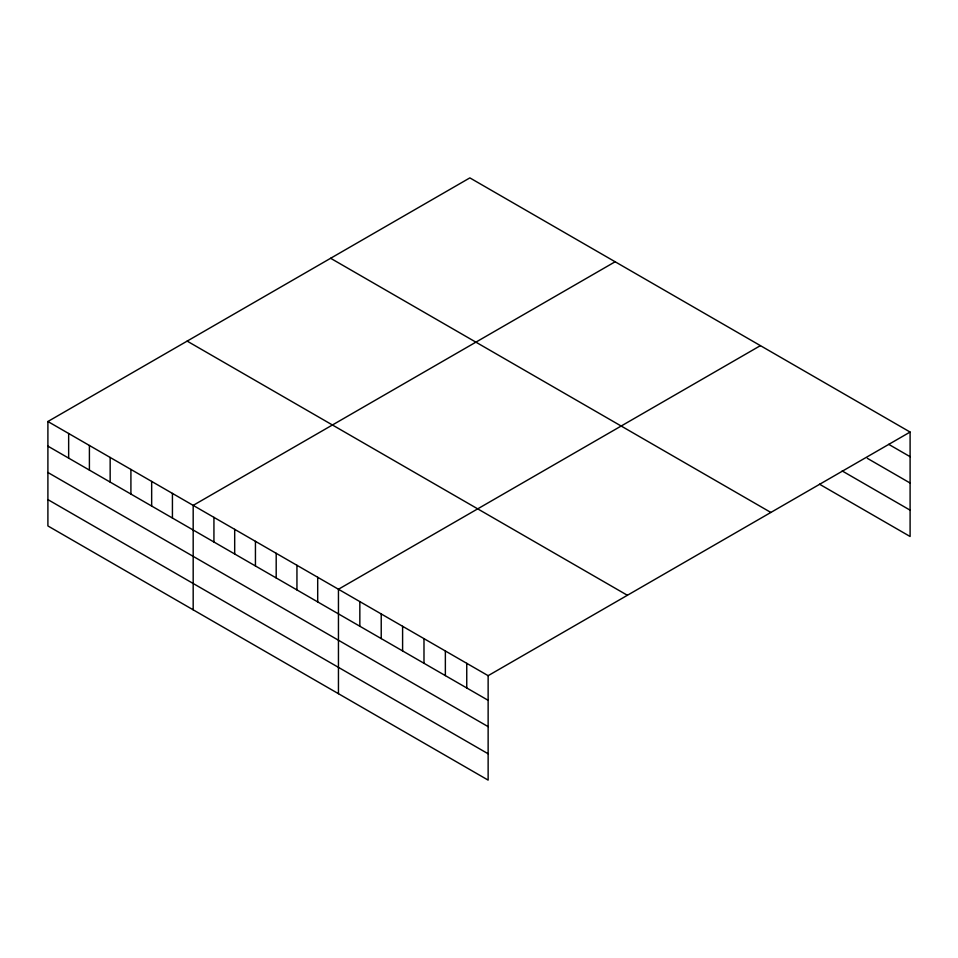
<?xml version="1.0" encoding="UTF-8"?>
<svg xmlns="http://www.w3.org/2000/svg" width="958" height="958" viewBox="0 0 958 958"><rect width="100%" height="100%" fill="white"/><g stroke="black" fill="none" stroke-linecap="round" stroke-linejoin="round"><path stroke-width="1.44" d="M910.1 432.058L469.863 177.889L47.9 421.508L47.9 525.942L488.137 780.111L488.137 675.677L910.1 432.058L910.1 536.492L819.533 484.209M615.144 261.762L193.181 505.381L193.181 609.827M760.424 345.634L338.449 589.254L338.449 693.7M888.713 444.344L910.1 456.691M867.337 458.331L910.1 483.024M842.178 470.941L910.1 510.159M330.618 258.277L770.855 512.446M187.145 341.108L627.382 595.277M47.9 421.508L488.137 675.677M47.9 446.141L488.137 700.31M47.9 472.486L488.137 726.643M47.9 499.609L488.137 753.778M466.75 663.331L466.75 687.964M445.362 650.985L445.362 675.618M423.987 638.639L423.987 663.271M402.599 626.293L402.599 650.937M381.224 613.946L381.224 638.591M359.837 601.6L359.837 626.245M317.697 577.279L317.697 601.911M296.944 565.292L296.944 589.936M276.191 553.305L276.191 577.949M255.439 541.33L255.439 565.962M234.686 529.343L234.686 553.987M213.933 517.368L213.933 542M172.428 493.394L172.428 518.038M151.663 481.419L151.663 506.052M130.911 469.432L130.911 494.077M110.158 457.457L110.158 482.09M89.405 445.47L89.405 470.115M68.653 433.495L68.653 458.128"/></g></svg>
